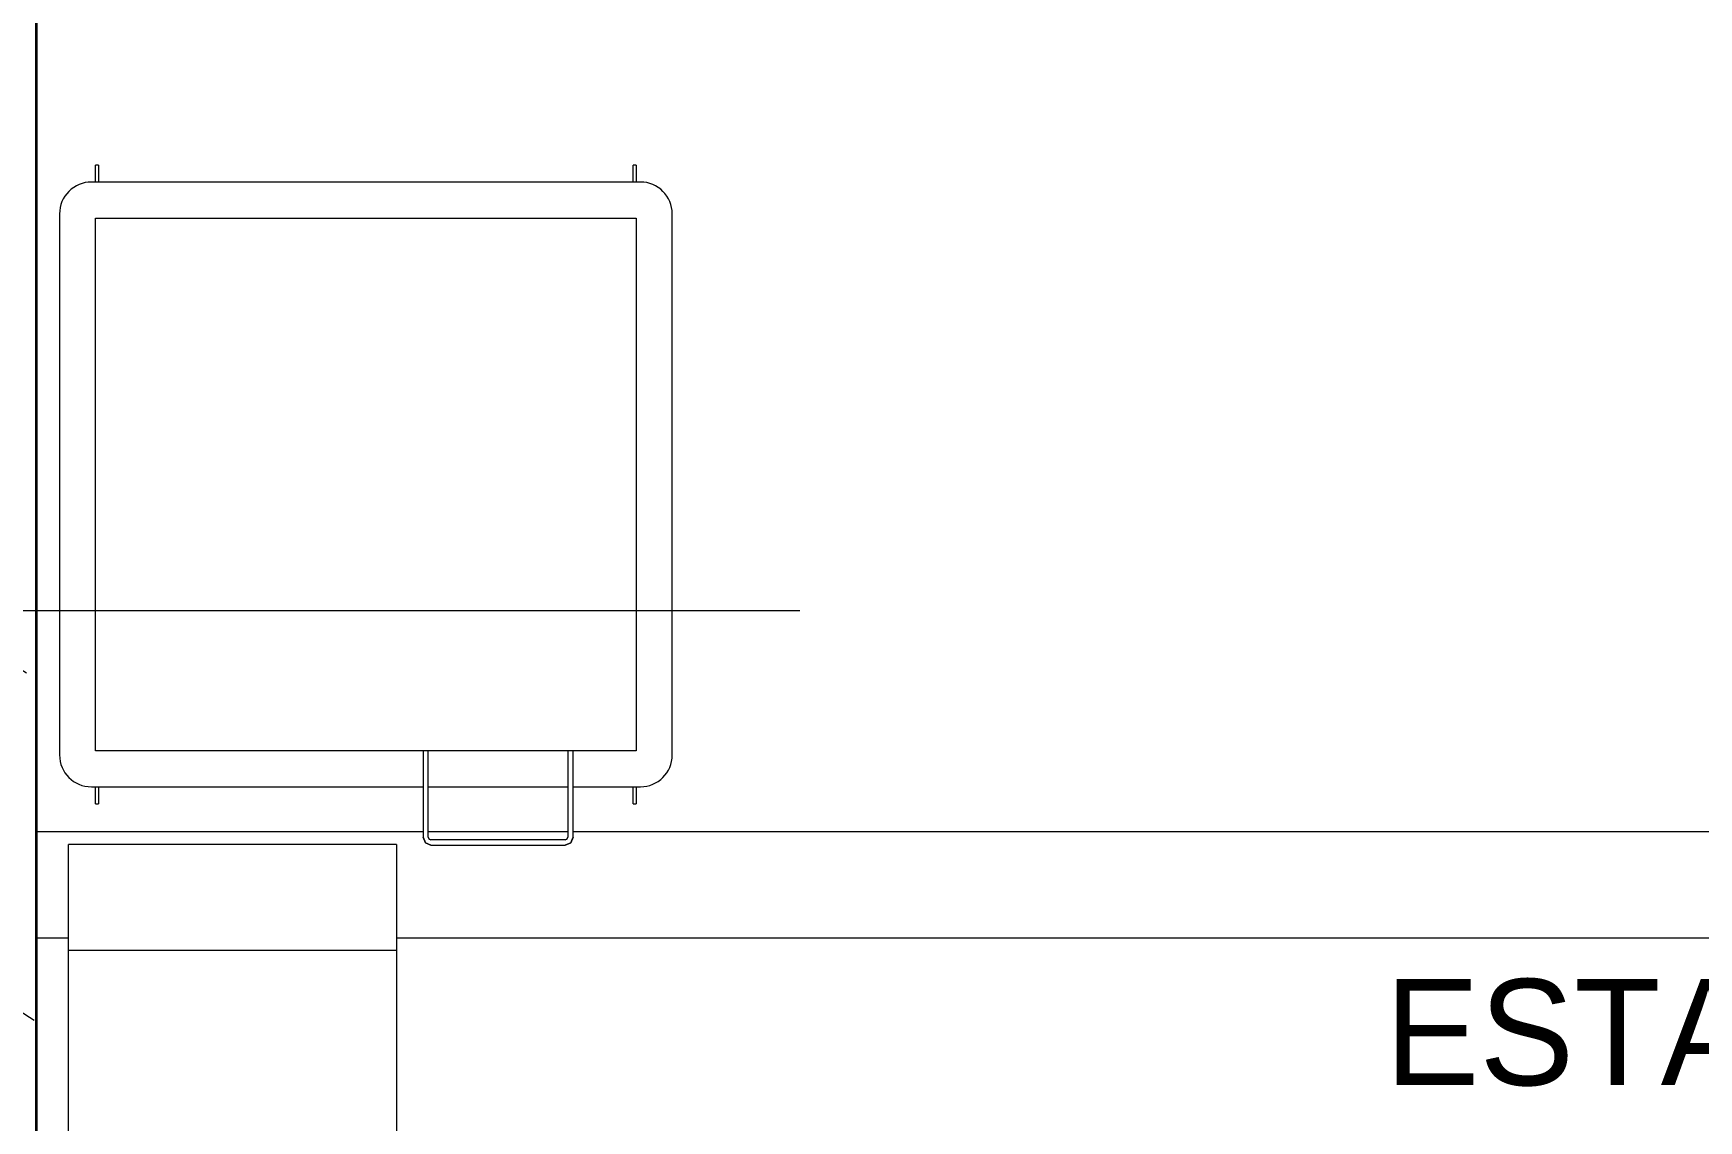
# Model space of a CAD drawing. Header units: metres. Extents: x -3 to 175, y -5 to 18.
# Drawn here: x 29.986 to 33.127, y 1.797 to 3.847 of the extents above; entities that cross this region are included whole.
import ezdxf

# ---------------------------------------------------------------- set-up
doc = ezdxf.new("R2010")
doc.units = ezdxf.units.M
for name, color, linetype, lineweight in [('A-WALL-PATT', 7, 'Continuous', 35), ('G-ANNO-SYMB', 7, 'Continuous', 9), ('G-ANNO-TEXT', 7, 'Continuous', 9), ('I-WALL', 7, 'Continuous', 9), ('P-EQPM', 7, 'Continuous', 9), ('P-SANR-FIXT', 7, 'Continuous', 9), ('S-BEAM', 7, 'Continuous', 9)]:
    doc.layers.add(name, color=color, linetype=linetype, lineweight=lineweight)
doc.styles.add('Century Gothic_1', font='GOTHIC.TTF', dxfattribs={"height": 0.2})

# ---------------------------------------------------------------- blocks, each defined once
blk = doc.blocks.new('M_Estanque Acumulación Cap_ 3000 Lts - Cap_ 3000 Lts-3099705-N-Estancos')
at = {"layer": 'P-EQPM'}
for p, q in [((0.51, 0.5777), (-0.51, 0.5777)), ((-0.602, 0.5097), (-0.57, 0.5097)), ((-0.602, 0.5097), (-0.602, 0.504)), ((-0.57, 0.504), (-0.602, 0.504)), ((-0.57, 0.5177), (-0.57, -0.1077)), ((-0.502, 0.5097), (0.502, 0.5097)), ((-0.502, -0.5097), (-0.502, 0.5097)), ((0.502, 0.5097), (0.502, -0.5097)), ((0.57, -0.5177), (0.57, 0.5177)), ((0.57, 0.5097), (0.602, 0.5097)), ((0.602, 0.504), (0.57, 0.504)), ((0.602, 0.504), (0.602, 0.5097)), ((-0.6781, -0.1182), (-0.68, -0.1227)), ((-0.68, -0.1227), (-0.6781, -0.1182)), ((-0.6781, -0.1182), (-0.68, -0.1227)), ((-0.68, -0.1227), (-0.6781, -0.1182)), ((-0.6781, -0.1182), (-0.68, -0.1227)), ((-0.68, -0.1227), (-0.6781, -0.1182)), ((-0.6781, -0.1182), (-0.68, -0.1227)), ((-0.68, -0.1227), (-0.6781, -0.1182)), ((-0.6781, -0.1182), (-0.68, -0.1227)), ((-0.68, -0.1227), (-0.6781, -0.1182)), ((-0.68, -0.1227), (-0.68, -0.1543)), ((-0.68, -0.1227), (-0.68, -0.1543)), ((-0.68, -0.1227), (-0.68, -0.1543)), ((-0.68, -0.1227), (-0.68, -0.1543)), ((-0.68, -0.1227), (-0.68, -0.1543)), ((-0.68, -0.1227), (-0.68, -0.3757)), ((-0.665, -0.1077), (-0.6756, -0.1121)), ((-0.6756, -0.1121), (-0.665, -0.1077)), ((-0.665, -0.1077), (-0.6756, -0.1121)), ((-0.6756, -0.1121), (-0.665, -0.1077)), ((-0.665, -0.1077), (-0.6756, -0.1121)), ((-0.6756, -0.1121), (-0.665, -0.1077)), ((-0.665, -0.1077), (-0.6756, -0.1121)), ((-0.6756, -0.1121), (-0.665, -0.1077)), ((-0.665, -0.1077), (-0.6756, -0.1121)), ((-0.6756, -0.1121), (-0.665, -0.1077)), ((-0.67, -0.1543), (-0.67, -0.1227)), ((-0.67, -0.1543), (-0.67, -0.1227)), ((-0.67, -0.1543), (-0.67, -0.1227)), ((-0.67, -0.1543), (-0.67, -0.1227)), ((-0.67, -0.1543), (-0.67, -0.1227)), ((-0.67, -0.3757), (-0.67, -0.1227)), ((-0.6446, -0.1077), (-0.665, -0.1077)), ((-0.6446, -0.1077), (-0.665, -0.1077)), ((-0.6446, -0.1077), (-0.665, -0.1077)), ((-0.6446, -0.1077), (-0.665, -0.1077)), ((-0.6446, -0.1077), (-0.665, -0.1077)), ((-0.502, -0.1077), (-0.665, -0.1077)), ((-0.665, -0.1177), (-0.6446, -0.1177)), ((-0.665, -0.1177), (-0.6446, -0.1177)), ((-0.665, -0.1177), (-0.6446, -0.1177)), ((-0.665, -0.1177), (-0.6446, -0.1177)), ((-0.665, -0.1177), (-0.6446, -0.1177)), ((-0.665, -0.1177), (-0.502, -0.1177)), ((-0.57, -0.1177), (-0.57, -0.3807)), ((-0.68, -0.3441), (-0.68, -0.3757)), ((-0.68, -0.3441), (-0.68, -0.3757)), ((-0.68, -0.3441), (-0.68, -0.3757)), ((-0.68, -0.3441), (-0.68, -0.3757)), ((-0.68, -0.3441), (-0.68, -0.3757)), ((-0.67, -0.3757), (-0.67, -0.3441)), ((-0.67, -0.3757), (-0.67, -0.3441)), ((-0.67, -0.3757), (-0.67, -0.3441)), ((-0.67, -0.3757), (-0.67, -0.3441)), ((-0.67, -0.3757), (-0.67, -0.3441)), ((-0.68, -0.3757), (-0.6756, -0.3863)), ((-0.6756, -0.3863), (-0.68, -0.3757)), ((-0.68, -0.3757), (-0.6756, -0.3863)), ((-0.6756, -0.3863), (-0.68, -0.3757)), ((-0.68, -0.3757), (-0.6756, -0.3863)), ((-0.6756, -0.3863), (-0.68, -0.3757)), ((-0.68, -0.3757), (-0.6756, -0.3863)), ((-0.6756, -0.3863), (-0.68, -0.3757)), ((-0.68, -0.3757), (-0.6756, -0.3863)), ((-0.6756, -0.3863), (-0.68, -0.3757)), ((-0.6695, -0.3888), (-0.665, -0.3907)), ((-0.665, -0.3907), (-0.6695, -0.3888)), ((-0.6695, -0.3888), (-0.665, -0.3907)), ((-0.665, -0.3907), (-0.6695, -0.3888)), ((-0.6695, -0.3888), (-0.665, -0.3907)), ((-0.665, -0.3907), (-0.6695, -0.3888)), ((-0.6695, -0.3888), (-0.665, -0.3907)), ((-0.665, -0.3907), (-0.6695, -0.3888)), ((-0.6695, -0.3888), (-0.665, -0.3907)), ((-0.665, -0.3907), (-0.6695, -0.3888)), ((-0.6446, -0.3807), (-0.665, -0.3807)), ((-0.6446, -0.3807), (-0.665, -0.3807)), ((-0.6446, -0.3807), (-0.665, -0.3807)), ((-0.6446, -0.3807), (-0.665, -0.3807)), ((-0.6446, -0.3807), (-0.665, -0.3807)), ((-0.502, -0.3807), (-0.665, -0.3807)), ((-0.665, -0.3907), (-0.6446, -0.3907)), ((-0.665, -0.3907), (-0.6446, -0.3907)), ((-0.665, -0.3907), (-0.6446, -0.3907)), ((-0.665, -0.3907), (-0.6446, -0.3907)), ((-0.665, -0.3907), (-0.6446, -0.3907)), ((-0.665, -0.3907), (-0.502, -0.3907)), ((-0.57, -0.3907), (-0.57, -0.5177)), ((-0.602, -0.504), (-0.57, -0.504)), ((-0.602, -0.504), (-0.602, -0.5097)), ((-0.57, -0.5097), (-0.602, -0.5097)), ((0.502, -0.5097), (-0.502, -0.5097)), ((0.57, -0.504), (0.602, -0.504)), ((0.602, -0.5097), (0.57, -0.5097)), ((0.602, -0.5097), (0.602, -0.504)), ((-0.51, -0.5777), (0.51, -0.5777))]:
    blk.add_line(p, q, dxfattribs=at)
at = {"layer": 'P-EQPM', "flags": 128}
for points in [[(-0.665, -0.1077), (-0.6756, -0.1121), (-0.68, -0.1227)], [(-0.68, -0.1227), (-0.6756, -0.1121), (-0.665, -0.1077)], [(-0.67, -0.1227), (-0.6685, -0.1191), (-0.665, -0.1177)], [(-0.665, -0.1177), (-0.6685, -0.1191), (-0.67, -0.1227)], [(-0.68, -0.3757), (-0.6756, -0.3863), (-0.665, -0.3907)], [(-0.665, -0.3907), (-0.6756, -0.3863), (-0.68, -0.3757)], [(-0.665, -0.3807), (-0.6685, -0.3792), (-0.67, -0.3757)], [(-0.67, -0.3757), (-0.6685, -0.3792), (-0.665, -0.3807)]]:
    blk.add_lwpolyline(points, dxfattribs=at)
at = {"layer": 'P-EQPM'}
for centre, start, end in [((-0.51, 0.5177), 90, 180), ((0.51, 0.5177), 360, 90), ((-0.51, -0.5177), 180, 270), ((0.51, -0.5177), 270, 360)]:
    blk.add_arc(centre, 0.06, start, end, dxfattribs=at)
blk = doc.blocks.new('M_Eq-01 - M_Eq-01-3118169-N-Estancos')
at = {"layer": 'P-SANR-FIXT'}
for p, q in [((0, 1.8997), (0, 2.0991)), ((0.619, 2.0991), (0, 2.0991)), ((0.619, 2.0991), (0.619, 1.8997)), ((0, 1.3111), (0, 1.8997)), ((0, 1.8997), (0.619, 1.8997)), ((0.619, 1.8997), (0.619, 1.3111)), ((0.619, 1.3111), (0, 1.3111)), ((0, 1.2983), (0, 1.3111)), ((0, 0.7077), (0, 1.2983)), ((0, 1.2983), (0.619, 1.2983)), ((0.619, 1.3111), (0.619, 1.2983)), ((0.619, 1.2983), (0.619, 0.7077)), ((0.619, 0.7077), (0, 0.7077)), ((0, 0), (0, 0.7077)), ((0.619, 0.7077), (0.619, 0)), ((0, 0), (0.619, 0))]:
    blk.add_line(p, q, dxfattribs=at)

msp = doc.modelspace()

# ---------------------------------------------------------------- hatches: boundary and pattern name
at = {"layer": 'A-WALL-PATT', "lineweight": 9}
h = msp.add_hatch(dxfattribs=at)
h.set_pattern_fill('FP_1', color=256, style=0, pattern_type=2)
h.set_pattern_definition([(50, (30.7992, 0), (0.72874, -0.06376), [0.0762, -0.8382]), (355, (30.7992, 0), (-0.14097, 0.764224), [0.06096, -0.67056]), (100.451, (30.85994, -0.0053), (0.58777, 0.70047), [0.06476, -0.71236]), (46.184, (30.7992, 0.2032), (1.08431, -0.16817), [0.1143, -1.257]), (96.636, (30.8896, 0.1892), (0.94999, 0.98975), [0.09714, -1.069]), (351.184, (30.7992, 0.2032), (0.9497, 0.99015), [0.09144, -1.006]), (21, (30.9008, 0.1524), (0.606457, -0.409065), [0.0762, -0.8382]), (326, (30.9008, 0.1524), (0.24721, 0.73675), [0.06096, -0.67056]), (71.451, (30.95135, 0.1183), (0.85367, 0.32769), [0.06476, -0.71236]), (37.5, (30.7992, 0), (0.012355, 0.338224), [0.03353, -0.6289, 0.03353, -0.64719, -0.6731]), (37.5, (30.7992, 0), (0.012355, 0.338224), [-1.343, 0.03353, -0.63957]), (7.5, (30.7992, 0), (0.267281, 0.400725), [0.03353, -0.35458, 0.03353, -0.61366, -0.25654]), (7.5, (30.7992, 0), (0.267281, 0.400725), [-1.035, 0.03353, -0.22301]), (327.5, (30.57264, 0), (0.542363, -0.022921), [0.03353, -0.22047, 0.03353, -0.75895, -1.052]), (327.5, (30.57264, 0), (0.542363, -0.022921), [-1.046, 0.03353, -1.018]), (317.5, (30.47104, 0), (0.592516, 0.1017), [0.03353, -0.29667, 0.03353, -0.49276, -0.74676]), (317.5, (30.47104, 0), (0.592516, 0.1017), [-0.85649, 0.03353, -0.71323])])
h.paths.add_polyline_path([(29.9915, 0.123), (29.9915, 5.4305), (29.8523, 5.4305), (29.8523, 0.1323), (29.8415, 0.1323), (29.8415, 0.123), (29.8523, 0.123)])
h.paths.add_polyline_path([(29.9019, 6.4505), (29.9915, 6.4505), (29.9915, 6.6653), (29.8415, 6.6653), (29.8425, 6.5676), (29.8523, 6.5676), (29.8523, 6.5181), (29.9019, 6.5181), (29.9019, 6.4742)])

# ---------------------------------------------------------------- linework, layer by layer
at = {"layer": 'G-ANNO-SYMB', "lineweight": 18}
msp.add_line((21.0557, 2.7588), (31.4318, 2.7588), dxfattribs=at)
at = {"layer": 'I-WALL', "lineweight": 35}
msp.add_line((29.9915, 5.4305), (29.9915, 0.123), dxfattribs=at)
at = {"layer": 'S-BEAM'}
for p, q in [((30.7212, 2.3415), (29.9915, 2.3415)), ((30.9943, 2.3415), (30.7307, 2.3415)), ((36.4924, 2.3415), (31.0037, 2.3415)), ((29.9915, 2.1415), (30.0524, 2.1415)), ((30.6714, 2.1415), (36.4924, 2.1415))]:
    msp.add_line(p, q, dxfattribs=at)

# ---------------------------------------------------------------- block references
at = {"layer": 'P-EQPM', "rotation": 89.99999999998334}
msp.add_blockref('M_Estanque Acumulación Cap_ 3000 Lts - Cap_ 3000 Lts-3099705-N-Estancos', (30.6134, 2.9963), dxfattribs=at)
at = {"layer": 'P-SANR-FIXT'}
msp.add_blockref('M_Eq-01 - M_Eq-01-3118169-N-Estancos', (30.0524, 0.2186), dxfattribs=at)

# ---------------------------------------------------------------- texts
at = {"layer": 'G-ANNO-TEXT', "insert": (32.5349, 2.0639), "char_height": 0.2, "width": 2.044303, "attachment_point": 1, "style": 'Century Gothic_1'}
msp.add_mtext('ESTANCO 04', dxfattribs=at)

doc.saveas('drawing.dxf')
